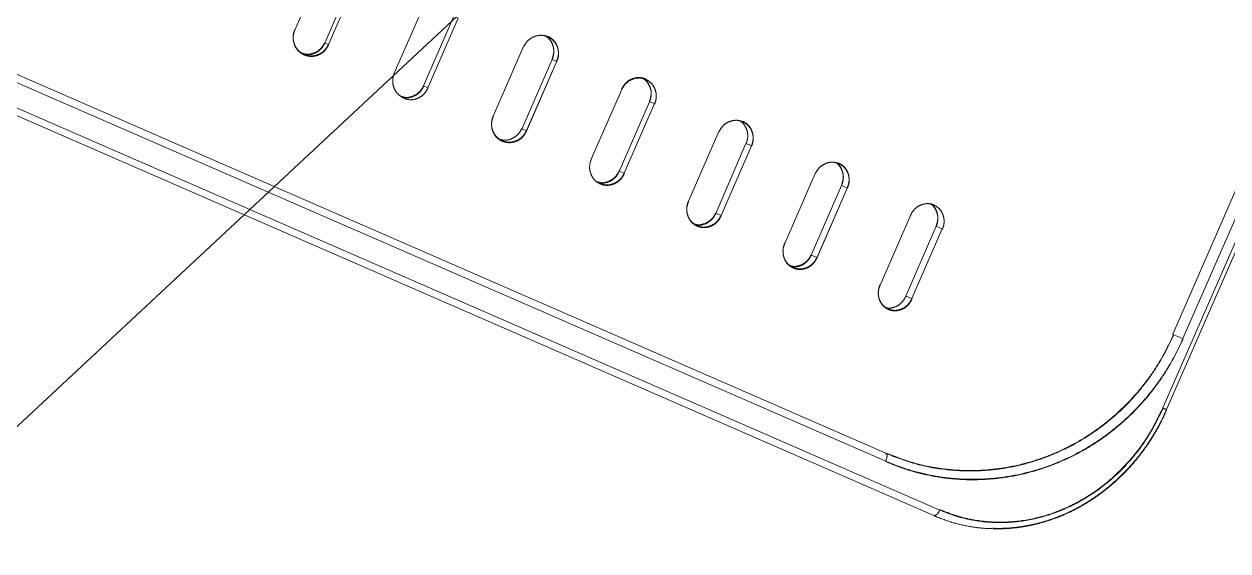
# Model space of a CAD drawing. Header units: millimetres. Extents: x -71377 to 516042, y -145869 to 441446.
# Drawn here: x 177106.5 to 177423.3, y 171102.9 to 171241.6 of the extents above; entities that cross this region are included whole.
import ezdxf

# ---------------------------------------------------------------- set-up
doc = ezdxf.new("R2010")
doc.units = ezdxf.units.MM
doc.header["$LTSCALE"] = 1000
doc.linetypes.add('IMPORT-DASHEDX2 _4_', pattern=[152.4, 101.6, -50.8])
for name, color, linetype, lineweight in [('05', 5, 'IMPORT-DASHEDX2 _4_', 5), ('06', 6, 'Continuous', 5), ('A-fnsh', 5, 'Continuous', 5), ('조경라인_dwg', 8, 'Continuous', 5)]:
    doc.layers.add(name, color=color, linetype=linetype, lineweight=lineweight)

# ---------------------------------------------------------------- blocks, each defined once
blk = doc.blocks.new('조경라인_dwg-6847807-지반층 배치도')
at = {"layer": '05'}
for p, q in [((177177.74, 171240), (177185.71, 171258.44)), ((177203.92, 171228.69), (177211.92, 171247.02)), ((177229.94, 171217.35), (177237.93, 171235.69)), ((177255.76, 171205.99), (177263.75, 171224.33)), ((177281.32, 171194.96), (177289.31, 171213.29)), ((177306.67, 171183.8), (177314.64, 171202.25)), ((177331.74, 171172.88), (177339.73, 171191.21)), ((177407.18, 171140), (177406.19, 171140.43))]:
    blk.add_line(p, q, dxfattribs=at)
at = {"layer": '05', "flags": 128}
for points in [[(177346.27, 171112.27), (177346.08, 171112.23), (177345.92, 171112.26), (176648.44, 171416.24)], [(176648.8, 171418.16), (177347.51, 171113.64), (177347.34, 171113.29), (177347.15, 171112.97), (177346.94, 171112.68), (177346.72, 171112.45), (177346.48, 171112.39), (177346.29, 171112.16), (177346.1, 171112.12), (177345.93, 171112.15)], [(177333.39, 171126.88), (177333.25, 171126.51), (176668.96, 171416.03)], [(176670.2, 171417.56), (177333.29, 171128.67), (177333.43, 171128.57), (177333.52, 171128.41), (177333.31, 171128.56), (177333.54, 171128.29), (177333.59, 171128.07), (177333.61, 171127.79), (177333.58, 171127.47)], [(177510.07, 171378.78), (177406.18, 171140.54), (177407.16, 171140.11), (177511.04, 171378.46), (177510.06, 171378.89)], [(177408.99, 171159.86), (177408.78, 171159.96), (177497.61, 171363.77), (177500.31, 171362.48), (177411.47, 171158.79), (177408.8, 171159.84)], [(177246.7, 171231.76), (177245.47, 171232.3), (177237.47, 171213.96), (177238.69, 171213.54), (177246.68, 171231.87), (177238.7, 171213.42)], [(177263.1, 171202.79), (177271.09, 171221.13), (177272.41, 171220.66), (177264.42, 171202.33), (177263.09, 171202.91)], [(177288.48, 171191.84), (177289.91, 171191.21), (177297.91, 171209.55), (177296.47, 171210.17), (177288.5, 171191.72)], [(177323.17, 171198.43), (177321.63, 171199.1), (177313.64, 171180.76), (177315.18, 171180.1), (177323.15, 171198.54), (177315.16, 171180.21)], [(177333.59, 171127.91), (177333.56, 171127.59), (177333.49, 171127.24), (177333.4, 171126.76), (177333.26, 171126.4)], [(177347.32, 171113.41), (177347.13, 171113.08), (177346.92, 171112.8)]]:
    blk.add_lwpolyline(points, dxfattribs=at)
for points in [[(177185.6, 171236.57), (177193.57, 171255.02), (177194.59, 171254.57), (177186.6, 171236.24)], [(177211.62, 171225.34), (177219.61, 171243.67), (177220.73, 171243.18), (177212.74, 171224.85)], [(177338.53, 171169.92), (177346.5, 171188.37), (177348.13, 171187.66), (177340.14, 171169.32)]]:
    blk.add_lwpolyline(points, close=True, dxfattribs=at)
at = {"layer": '05'}
for points, knots in [([(177180.17, 171233.59), (177179.69, 171233.86), (177178.74, 171234.4), (177177.75, 171235.77), (177177.25, 171237.37), (177177.28, 171238.89), (177177.6, 171239.76), (177177.72, 171240.11)], [0, 0, 0, 0, 0.214693, 0.429386, 0.64408, 0.858771, 1, 1, 1, 1]), ([(177180.18, 171233.48), (177179.71, 171233.74), (177178.75, 171234.28), (177177.77, 171235.65), (177177.27, 171237.25), (177177.3, 171238.77), (177177.61, 171239.65), (177177.74, 171240)], [0, 0, 0, 0, 0.214693, 0.429386, 0.64408, 0.858771, 1, 1, 1, 1]), ([(177237.94, 171235.57), (177238.22, 171236.07), (177238.76, 171237.06), (177240.12, 171238.1), (177241.68, 171238.65), (177243.15, 171238.67), (177243.99, 171238.37), (177244.32, 171238.25)], [0, 0, 0, 0, 0.214695, 0.429387, 0.644079, 0.858773, 1, 1, 1, 1]), ([(177245.45, 171232.41), (177245.62, 171232.95), (177245.98, 171234.02), (177245.82, 171235.72), (177245.16, 171237.23), (177244.35, 171238.18), (177243.77, 171238.5), (177243.66, 171238.56)], [0, 0, 0, 0, 0.23603, 0.472056, 0.708082, 0.944111, 1, 1, 1, 1]), ([(177245.47, 171232.3), (177245.64, 171232.83), (177245.99, 171233.9), (177245.84, 171235.61), (177245.18, 171237.12), (177244.37, 171238.06), (177243.79, 171238.38), (177243.67, 171238.44)], [0, 0, 0, 0, 0.23603, 0.472056, 0.708082, 0.944111, 1, 1, 1, 1]), ([(177179.7, 171233.9), (177180.04, 171233.8), (177180.9, 171233.54), (177182.38, 171233.75), (177183.89, 171234.47), (177184.99, 171235.53), (177185.41, 171236.36), (177185.58, 171236.68)], [0, 0, 0, 0, 0.151374, 0.383378, 0.615382, 0.847384, 1, 1, 1, 1]), ([(177179.71, 171233.79), (177180.05, 171233.68), (177180.92, 171233.42), (177182.4, 171233.64), (177183.91, 171234.35), (177185, 171235.41), (177185.43, 171236.24), (177185.6, 171236.57)], [0, 0, 0, 0, 0.151374, 0.383378, 0.615382, 0.847384, 1, 1, 1, 1]), ([(177186.6, 171236.24), (177186.33, 171235.75), (177185.78, 171234.76), (177184.42, 171233.72), (177182.84, 171233.17), (177181.35, 171233.17), (177180.5, 171233.47), (177180.17, 171233.59)], [0, 0, 0, 0, 0.214695, 0.429386, 0.644079, 0.858773, 1, 1, 1, 1]), ([(177186.62, 171236.12), (177186.35, 171235.63), (177185.8, 171234.64), (177184.44, 171233.6), (177182.86, 171233.06), (177181.37, 171233.05), (177180.52, 171233.35), (177180.18, 171233.48)], [0, 0, 0, 0, 0.214695, 0.429386, 0.644079, 0.858773, 1, 1, 1, 1]), ([(177244.3, 171238.36), (177244.77, 171238.1), (177245.71, 171237.57), (177246.68, 171236.21), (177247.16, 171234.61), (177247.12, 171233.1), (177246.8, 171232.22), (177246.68, 171231.87)], [0, 0, 0, 0, 0.214691, 0.429382, 0.644075, 0.858772, 1, 1, 1, 1]), ([(177244.32, 171238.25), (177244.79, 171237.98), (177245.73, 171237.45), (177246.7, 171236.09), (177247.18, 171234.5), (177247.14, 171232.98), (177246.82, 171232.11), (177246.7, 171231.76)], [0, 0, 0, 0, 0.214691, 0.429382, 0.644075, 0.858772, 1, 1, 1, 1]), ([(177206.34, 171222.18), (177205.87, 171222.45), (177204.92, 171222.98), (177203.94, 171224.35), (177203.45, 171225.95), (177203.48, 171227.47), (177203.8, 171228.34), (177203.92, 171228.69)], [0, 0, 0, 0, 0.214693, 0.429386, 0.64408, 0.858771, 1, 1, 1, 1]), ([(177263.73, 171224.44), (177264, 171224.94), (177264.55, 171225.92), (177265.9, 171226.97), (177267.45, 171227.53), (177268.91, 171227.55), (177269.74, 171227.25), (177270.07, 171227.13)], [0, 0, 0, 0, 0.214695, 0.429386, 0.644078, 0.858773, 1, 1, 1, 1]), ([(177263.75, 171224.33), (177264.02, 171224.82), (177264.57, 171225.81), (177265.91, 171226.86), (177267.47, 171227.41), (177268.93, 171227.43), (177269.76, 171227.14), (177270.09, 171227.02)], [0, 0, 0, 0, 0.214695, 0.429386, 0.644078, 0.858773, 1, 1, 1, 1]), ([(177271.08, 171221.24), (177271.25, 171221.78), (177271.61, 171222.85), (177271.46, 171224.55), (177270.8, 171226.05), (177270.02, 171226.99), (177269.46, 171227.29), (177269.37, 171227.35)], [0, 0, 0, 0, 0.2382271, 0.4764499, 0.7146739, 0.9529002, 1, 1, 1, 1]), ([(177271.09, 171221.13), (177271.27, 171221.66), (177271.62, 171222.73), (177271.48, 171224.44), (177270.82, 171225.94), (177270.03, 171226.87), (177269.48, 171227.18), (177269.39, 171227.23)], [0, 0, 0, 0, 0.2382271, 0.4764499, 0.7146739, 0.9529002, 1, 1, 1, 1]), ([(177270.09, 171227.02), (177270.55, 171226.76), (177271.48, 171226.23), (177272.44, 171224.87), (177272.91, 171223.28), (177272.87, 171221.77), (177272.55, 171220.89), (177272.42, 171220.55)], [0, 0, 0, 0, 0.21469, 0.429383, 0.644074, 0.858772, 1, 1, 1, 1]), ([(177205.82, 171222.53), (177206.14, 171222.43), (177206.98, 171222.18), (177208.43, 171222.4), (177209.93, 171223.12), (177211.02, 171224.18), (177211.45, 171225.01), (177211.62, 171225.34)], [0, 0, 0, 0, 0.143789, 0.377866, 0.611944, 0.84602, 1, 1, 1, 1]), ([(177205.84, 171222.41), (177206.16, 171222.32), (177206.99, 171222.07), (177208.45, 171222.29), (177209.95, 171223), (177211.04, 171224.07), (177211.47, 171224.89), (177211.63, 171225.22)], [0, 0, 0, 0, 0.143789, 0.377866, 0.611944, 0.84602, 1, 1, 1, 1]), ([(177212.76, 171224.73), (177212.49, 171224.24), (177211.94, 171223.25), (177210.58, 171222.21), (177209.01, 171221.66), (177207.53, 171221.65), (177206.69, 171221.95), (177206.36, 171222.07)], [0, 0, 0, 0, 0.214695, 0.429387, 0.644079, 0.858773, 1, 1, 1, 1]), ([(177232.32, 171210.86), (177231.85, 171211.13), (177230.91, 171211.66), (177229.94, 171213.02), (177229.46, 171214.61), (177229.49, 171216.13), (177229.81, 171217.01), (177229.94, 171217.35)], [0, 0, 0, 0, 0.214694, 0.429386, 0.64408, 0.858771, 1, 1, 1, 1]), ([(177232.33, 171210.75), (177231.86, 171211.01), (177230.92, 171211.54), (177229.96, 171212.9), (177229.47, 171214.5), (177229.51, 171216.02), (177229.83, 171216.89), (177229.95, 171217.24)], [0, 0, 0, 0, 0.214694, 0.429386, 0.64408, 0.858771, 1, 1, 1, 1]), ([(177289.33, 171213.18), (177289.6, 171213.67), (177290.14, 171214.66), (177291.48, 171215.71), (177293.03, 171216.27), (177294.48, 171216.3), (177295.3, 171216), (177295.63, 171215.89)], [0, 0, 0, 0, 0.214695, 0.429386, 0.644079, 0.858773, 1, 1, 1, 1]), ([(177231.75, 171211.24), (177232.05, 171211.15), (177232.86, 171210.91), (177234.29, 171211.14), (177235.78, 171211.86), (177236.87, 171212.92), (177237.29, 171213.75), (177237.46, 171214.08)], [0, 0, 0, 0, 0.135951, 0.372171, 0.608392, 0.84461, 1, 1, 1, 1]), ([(177238.69, 171213.54), (177238.41, 171213.05), (177237.87, 171212.06), (177236.52, 171211.01), (177234.96, 171210.46), (177233.49, 171210.45), (177232.65, 171210.74), (177232.32, 171210.86)], [0, 0, 0, 0, 0.214695, 0.429386, 0.644079, 0.858773, 1, 1, 1, 1]), ([(177238.7, 171213.42), (177238.43, 171212.93), (177237.89, 171211.94), (177236.53, 171210.9), (177234.97, 171210.34), (177233.5, 171210.33), (177232.67, 171210.63), (177232.33, 171210.75)], [0, 0, 0, 0, 0.214695, 0.429386, 0.644079, 0.858773, 1, 1, 1, 1]), ([(177296.49, 171210.06), (177296.66, 171210.59), (177297.02, 171211.67), (177296.88, 171213.37), (177296.23, 171214.86), (177295.47, 171215.78), (177294.94, 171216.08), (177294.87, 171216.12)], [0, 0, 0, 0, 0.240506, 0.481008, 0.721511, 0.962016, 1, 1, 1, 1]), ([(177295.61, 171216), (177296.07, 171215.74), (177296.99, 171215.22), (177297.93, 171213.87), (177298.4, 171212.28), (177298.35, 171210.77), (177298.03, 171209.9), (177297.91, 171209.55)], [0, 0, 0, 0, 0.21469, 0.429382, 0.644075, 0.858772, 1, 1, 1, 1]), ([(177295.63, 171215.89), (177296.09, 171215.63), (177297.01, 171215.1), (177297.95, 171213.75), (177298.41, 171212.17), (177298.37, 171210.65), (177298.05, 171209.78), (177297.92, 171209.43)], [0, 0, 0, 0, 0.21469, 0.429382, 0.644075, 0.858772, 1, 1, 1, 1]), ([(177258.1, 171199.52), (177257.64, 171199.78), (177256.7, 171200.31), (177255.75, 171201.66), (177255.27, 171203.26), (177255.31, 171204.77), (177255.63, 171205.65), (177255.76, 171205.99)], [0, 0, 0, 0, 0.214694, 0.429386, 0.64408, 0.858771, 1, 1, 1, 1]), ([(177314.66, 171202.14), (177314.93, 171202.63), (177315.48, 171203.62), (177316.81, 171204.68), (177318.34, 171205.24), (177319.78, 171205.27), (177320.59, 171204.98), (177320.92, 171204.87)], [0, 0, 0, 0, 0.214695, 0.429387, 0.644078, 0.858773, 1, 1, 1, 1]), ([(177321.62, 171199.21), (177321.8, 171199.75), (177322.15, 171200.82), (177322.02, 171202.52), (177321.38, 171204.01), (177320.65, 171204.91), (177320.15, 171205.19), (177320.09, 171205.22)], [0, 0, 0, 0, 0.242875, 0.485745, 0.728616, 0.971492, 1, 1, 1, 1]), ([(177321.63, 171199.1), (177321.81, 171199.63), (177322.17, 171200.7), (177322.04, 171202.4), (177321.4, 171203.89), (177320.67, 171204.79), (177320.16, 171205.08), (177320.11, 171205.11)], [0, 0, 0, 0, 0.242875, 0.485745, 0.728616, 0.971492, 1, 1, 1, 1]), ([(177320.9, 171204.98), (177321.36, 171204.72), (177322.27, 171204.2), (177323.2, 171202.86), (177323.65, 171201.28), (177323.6, 171199.77), (177323.28, 171198.89), (177323.15, 171198.54)], [0, 0, 0, 0, 0.214691, 0.429382, 0.644075, 0.858772, 1, 1, 1, 1]), ([(177320.92, 171204.87), (177321.37, 171204.61), (177322.28, 171204.09), (177323.21, 171202.74), (177323.67, 171201.16), (177323.62, 171199.65), (177323.3, 171198.78), (177323.17, 171198.43)], [0, 0, 0, 0, 0.214691, 0.429382, 0.644075, 0.858772, 1, 1, 1, 1]), ([(177257.47, 171200.04), (177257.75, 171199.96), (177258.53, 171199.73), (177259.93, 171199.96), (177261.41, 171200.68), (177262.49, 171201.75), (177262.92, 171202.58), (177263.09, 171202.91)], [0, 0, 0, 0, 0.127836, 0.366275, 0.604714, 0.843151, 1, 1, 1, 1]), ([(177257.49, 171199.93), (177257.76, 171199.85), (177258.55, 171199.62), (177259.94, 171199.85), (177261.43, 171200.57), (177262.51, 171201.64), (177262.93, 171202.46), (177263.1, 171202.79)], [0, 0, 0, 0, 0.127836, 0.366275, 0.604714, 0.843151, 1, 1, 1, 1]), ([(177264.42, 171202.33), (177264.14, 171201.83), (177263.6, 171200.84), (177262.25, 171199.79), (177260.7, 171199.24), (177259.24, 171199.22), (177258.41, 171199.51), (177258.08, 171199.63)], [0, 0, 0, 0, 0.214695, 0.429387, 0.644079, 0.858773, 1, 1, 1, 1]), ([(177264.43, 171202.21), (177264.16, 171201.72), (177263.62, 171200.73), (177262.27, 171199.68), (177260.72, 171199.12), (177259.26, 171199.1), (177258.43, 171199.4), (177258.1, 171199.52)], [0, 0, 0, 0, 0.214695, 0.429387, 0.644079, 0.858773, 1, 1, 1, 1]), ([(177283.62, 171188.5), (177283.16, 171188.76), (177282.24, 171189.29), (177281.29, 171190.64), (177280.83, 171192.22), (177280.87, 171193.74), (177281.19, 171194.61), (177281.32, 171194.96)], [0, 0, 0, 0, 0.214693, 0.429386, 0.64408, 0.858771, 1, 1, 1, 1]), ([(177283.64, 171188.39), (177283.18, 171188.65), (177282.26, 171189.17), (177281.31, 171190.52), (177280.84, 171192.11), (177280.89, 171193.62), (177281.21, 171194.5), (177281.34, 171194.85)], [0, 0, 0, 0, 0.214693, 0.429386, 0.64408, 0.858771, 1, 1, 1, 1]), ([(177339.73, 171191.21), (177340, 171191.71), (177340.55, 171192.7), (177341.87, 171193.75), (177343.39, 171194.32), (177344.82, 171194.36), (177345.62, 171194.07), (177345.94, 171193.96)], [0, 0, 0, 0, 0.214695, 0.429387, 0.644079, 0.858773, 1, 1, 1, 1]), ([(177346.5, 171188.37), (177346.68, 171188.9), (177347.03, 171189.98), (177346.91, 171191.67), (177346.28, 171193.15), (177345.58, 171194.04), (177345.1, 171194.31), (177345.07, 171194.33)], [0, 0, 0, 0, 0.2453428, 0.4906814, 0.736022, 0.9813643, 1, 1, 1, 1]), ([(177346.52, 171188.25), (177346.69, 171188.79), (177347.05, 171189.86), (177346.93, 171191.55), (177346.3, 171193.04), (177345.6, 171193.92), (177345.12, 171194.2), (177345.08, 171194.22)], [0, 0, 0, 0, 0.2453428, 0.4906814, 0.736022, 0.9813643, 1, 1, 1, 1]), ([(177282.96, 171188.94), (177283.21, 171188.87), (177283.97, 171188.65), (177285.34, 171188.89), (177286.81, 171189.61), (177287.89, 171190.68), (177288.31, 171191.51), (177288.48, 171191.84)], [0, 0, 0, 0, 0.119415, 0.360156, 0.600898, 0.841637, 1, 1, 1, 1]), ([(177282.98, 171188.83), (177283.23, 171188.76), (177283.99, 171188.54), (177285.35, 171188.77), (177286.83, 171189.5), (177287.91, 171190.57), (177288.33, 171191.4), (177288.5, 171191.72)], [0, 0, 0, 0, 0.119415, 0.360156, 0.600898, 0.841637, 1, 1, 1, 1]), ([(177289.91, 171191.21), (177289.64, 171190.72), (177289.1, 171189.73), (177287.76, 171188.68), (177286.22, 171188.12), (177284.77, 171188.09), (177283.95, 171188.39), (177283.62, 171188.5)], [0, 0, 0, 0, 0.214695, 0.429386, 0.644079, 0.858773, 1, 1, 1, 1]), ([(177289.93, 171191.1), (177289.66, 171190.6), (177289.12, 171189.61), (177287.78, 171188.56), (177286.24, 171188), (177284.79, 171187.98), (177283.97, 171188.27), (177283.64, 171188.39)], [0, 0, 0, 0, 0.214695, 0.429386, 0.644079, 0.858773, 1, 1, 1, 1]), ([(177345.94, 171193.96), (177346.39, 171193.7), (177347.3, 171193.19), (177348.21, 171191.85), (177348.66, 171190.27), (177348.6, 171188.76), (177348.28, 171187.89), (177348.15, 171187.54)], [0, 0, 0, 0, 0.214691, 0.429383, 0.644074, 0.858772, 1, 1, 1, 1]), ([(177308.91, 171177.48), (177308.46, 171177.74), (177307.54, 171178.26), (177306.61, 171179.6), (177306.16, 171181.19), (177306.21, 171182.7), (177306.53, 171183.57), (177306.65, 171183.92)], [0, 0, 0, 0, 0.214693, 0.429386, 0.644079, 0.858771, 1, 1, 1, 1]), ([(177308.93, 171177.36), (177308.47, 171177.62), (177307.56, 171178.14), (177306.63, 171179.49), (177306.17, 171181.07), (177306.22, 171182.58), (177306.54, 171183.46), (177306.67, 171183.8)], [0, 0, 0, 0, 0.214693, 0.429386, 0.644079, 0.858771, 1, 1, 1, 1]), ([(177308.21, 171177.95), (177308.44, 171177.89), (177309.17, 171177.68), (177310.5, 171177.92), (177311.97, 171178.65), (177313.04, 171179.72), (177313.46, 171180.55), (177313.63, 171180.88)], [0, 0, 0, 0, 0.110661, 0.353796, 0.59693, 0.840062, 1, 1, 1, 1]), ([(177308.22, 171177.84), (177308.45, 171177.77), (177309.18, 171177.57), (177310.52, 171177.81), (177311.98, 171178.54), (177313.05, 171179.61), (177313.48, 171180.44), (177313.64, 171180.76)], [0, 0, 0, 0, 0.110661, 0.353796, 0.59693, 0.840062, 1, 1, 1, 1]), ([(177315.16, 171180.21), (177314.89, 171179.72), (177314.35, 171178.73), (177313.02, 171177.67), (177311.49, 171177.1), (177310.05, 171177.08), (177309.24, 171177.36), (177308.91, 171177.48)], [0, 0, 0, 0, 0.214695, 0.429386, 0.644078, 0.858772, 1, 1, 1, 1]), ([(177315.18, 171180.1), (177314.91, 171179.6), (177314.36, 171178.61), (177313.03, 171177.56), (177311.5, 171176.99), (177310.07, 171176.96), (177309.25, 171177.25), (177308.93, 171177.36)], [0, 0, 0, 0, 0.214695, 0.429386, 0.644078, 0.858772, 1, 1, 1, 1]), ([(177333.94, 171166.57), (177333.49, 171166.83), (177332.59, 171167.34), (177331.67, 171168.68), (177331.22, 171170.26), (177331.28, 171171.77), (177331.6, 171172.64), (177331.73, 171172.99)], [0, 0, 0, 0, 0.214693, 0.429385, 0.644079, 0.858771, 1, 1, 1, 1]), ([(177333.96, 171166.46), (177333.51, 171166.71), (177332.6, 171167.23), (177331.69, 171168.57), (177331.24, 171170.15), (177331.3, 171171.66), (177331.62, 171172.53), (177331.74, 171172.88)], [0, 0, 0, 0, 0.214693, 0.429385, 0.644079, 0.858771, 1, 1, 1, 1]), ([(177333.21, 171166.96), (177333.41, 171166.91), (177334.12, 171166.71), (177335.42, 171166.96), (177336.87, 171167.69), (177337.94, 171168.76), (177338.36, 171169.59), (177338.53, 171169.92)], [0, 0, 0, 0, 0.1015394, 0.3471674, 0.5927957, 0.8384221, 1, 1, 1, 1]), ([(177340.14, 171169.32), (177339.87, 171168.83), (177339.33, 171167.84), (177338.01, 171166.78), (177336.49, 171166.21), (177335.07, 171166.17), (177334.26, 171166.46), (177333.94, 171166.57)], [0, 0, 0, 0, 0.214695, 0.429386, 0.644079, 0.858773, 1, 1, 1, 1]), ([(177340.16, 171169.21), (177339.89, 171168.71), (177339.35, 171167.72), (177338.02, 171166.66), (177336.51, 171166.09), (177335.08, 171166.06), (177334.28, 171166.34), (177333.96, 171166.46)], [0, 0, 0, 0, 0.214695, 0.429386, 0.644079, 0.858773, 1, 1, 1, 1]), ([(177333.29, 171128.67), (177335.99, 171127.64), (177341.37, 171125.58), (177349.15, 171124.25), (177356.27, 171123.94), (177362.64, 171124.4), (177368.83, 171125.55), (177374.77, 171127.35), (177380.4, 171129.73), (177385.72, 171132.67), (177390.67, 171136.13), (177395.21, 171140.02), (177399.38, 171144.37), (177403.1, 171149.18), (177406.38, 171154.33), (177408.12, 171158.02), (177408.99, 171159.86)], [0, 0, 0, 0, 0.09886, 0.19772, 0.269965, 0.342408, 0.414639, 0.482033, 0.549603, 0.616975, 0.680767, 0.744731, 0.808503, 0.872272, 0.936239, 1, 1, 1, 1]), ([(177333.31, 171128.56), (177336, 171127.53), (177341.39, 171125.47), (177349.17, 171124.14), (177356.29, 171123.83), (177362.66, 171124.29), (177368.85, 171125.43), (177374.78, 171127.24), (177380.42, 171129.62), (177385.74, 171132.56), (177390.69, 171136.01), (177395.23, 171139.9), (177399.4, 171144.26), (177403.12, 171149.06), (177406.4, 171154.22), (177408.14, 171157.91), (177409.01, 171159.75)], [0, 0, 0, 0, 0.09886, 0.19772, 0.269965, 0.342408, 0.414639, 0.482033, 0.549603, 0.616975, 0.680767, 0.744731, 0.808503, 0.872272, 0.936239, 1, 1, 1, 1]), ([(177411.47, 171158.79), (177410.57, 171156.88), (177408.76, 171153.05), (177405.36, 171147.71), (177401.5, 171142.73), (177397.18, 171138.22), (177392.48, 171134.2), (177387.37, 171130.63), (177381.86, 171127.59), (177376.04, 171125.13), (177369.91, 171123.27), (177363.52, 171122.09), (177356.95, 171121.63), (177350.6, 171121.9), (177344.53, 171122.84), (177338.77, 171124.31), (177335.08, 171125.78), (177333.25, 171126.51)], [0, 0, 0, 0, 0.063933, 0.128073, 0.192014, 0.255871, 0.31992, 0.383796, 0.45114, 0.518681, 0.586046, 0.658152, 0.73047, 0.80259, 0.868344, 0.934246, 1, 1, 1, 1]), ([(177411.48, 171158.67), (177410.58, 171156.76), (177408.78, 171152.94), (177405.37, 171147.59), (177401.52, 171142.62), (177397.2, 171138.11), (177392.5, 171134.08), (177387.38, 171130.51), (177381.88, 171127.48), (177376.06, 171125.02), (177369.92, 171123.16), (177363.54, 171121.98), (177356.97, 171121.52), (177350.61, 171121.78), (177344.55, 171122.72), (177338.78, 171124.19), (177335.1, 171125.66), (177333.26, 171126.4)], [0, 0, 0, 0, 0.063933, 0.128073, 0.192014, 0.255871, 0.31992, 0.383796, 0.45114, 0.518681, 0.586046, 0.658152, 0.73047, 0.80259, 0.868344, 0.934246, 1, 1, 1, 1]), ([(177347.49, 171113.76), (177348.99, 171113.17), (177351.99, 171111.99), (177357.52, 171110.74), (177364.05, 171110.25), (177371.49, 171111.05), (177378.77, 171113.2), (177385.71, 171116.6), (177392.1, 171121.18), (177397.76, 171126.8), (177402.62, 171133.27), (177404.99, 171138.12), (177406.18, 171140.54)], [0, 0, 0, 0, 0.070702, 0.141403, 0.24878, 0.356157, 0.463511, 0.570865, 0.678168, 0.785472, 0.892736, 1, 1, 1, 1]), ([(177347.51, 171113.64), (177349.01, 171113.05), (177352, 171111.87), (177357.54, 171110.63), (177364.07, 171110.14), (177371.5, 171110.94), (177378.79, 171113.09), (177385.72, 171116.48), (177392.11, 171121.07), (177397.78, 171126.68), (177402.63, 171133.15), (177405.01, 171138), (177406.19, 171140.43)], [0, 0, 0, 0, 0.070702, 0.141403, 0.24878, 0.356157, 0.463511, 0.570865, 0.678168, 0.785472, 0.892736, 1, 1, 1, 1]), ([(177361.41, 171108.85), (177362.45, 171108.84), (177364.69, 171108.81), (177368.16, 171109.15), (177371.79, 171109.78), (177375.39, 171110.72), (177378.92, 171111.97), (177382.36, 171113.5), (177385.68, 171115.32), (177388.88, 171117.4), (177391.95, 171119.75), (177394.88, 171122.36), (177397.63, 171125.19), (177400.17, 171128.21), (177402.47, 171131.41), (177404.52, 171134.76), (177406.09, 171137.68), (177406.86, 171139.51), (177407.13, 171140.13)], [0, 0, 0, 0, 0.0552986, 0.1201686, 0.1852482, 0.2504501, 0.3156416, 0.3807494, 0.4452767, 0.5099851, 0.575399, 0.6412161, 0.7070777, 0.7725793, 0.8374117, 0.9017972, 0.9669402, 1, 1, 1, 1]), ([(177361.43, 171108.74), (177362.46, 171108.73), (177364.71, 171108.7), (177368.17, 171109.03), (177371.81, 171109.66), (177375.4, 171110.61), (177378.94, 171111.85), (177382.37, 171113.39), (177385.69, 171115.2), (177388.89, 171117.29), (177391.97, 171119.64), (177394.9, 171122.24), (177397.65, 171125.07), (177400.18, 171128.1), (177402.48, 171131.29), (177404.54, 171134.65), (177406.1, 171137.56), (177406.88, 171139.4), (177407.14, 171140.01)], [0, 0, 0, 0, 0.0552986, 0.1201686, 0.1852482, 0.2504501, 0.3156416, 0.3807494, 0.4452767, 0.5099851, 0.575399, 0.6412161, 0.7070777, 0.7725793, 0.8374117, 0.9017972, 0.9669402, 1, 1, 1, 1]), ([(177361.29, 171108.8), (177360.65, 171108.8), (177358.71, 171108.83), (177355.14, 171109.31), (177350.61, 171110.3), (177347.5, 171111.53), (177345.93, 171112.15)], [0, 0, 0, 0, 0.12048, 0.365234, 0.680662, 1, 1, 1, 1])]:
    blk.add_open_spline(points, degree=3, knots=knots, dxfattribs=at)
at = {"layer": '06'}
blk.add_arc((172981.49, 174827.57), 6800, 313.956972, 64.158974, dxfattribs=at)

msp = doc.modelspace()

# ---------------------------------------------------------------- linework, layer by layer
at = {"layer": 'A-fnsh'}
msp.add_line((164247.06, 159145.81), (197362.75, 190026.69), dxfattribs=at)

# ---------------------------------------------------------------- block references
at = {"layer": '조경라인_dwg', "rotation": 8.537736462515947e-07}
msp.add_blockref('조경라인_dwg-6847807-지반층 배치도', (0, 0), dxfattribs=at)

doc.saveas('drawing.dxf')
